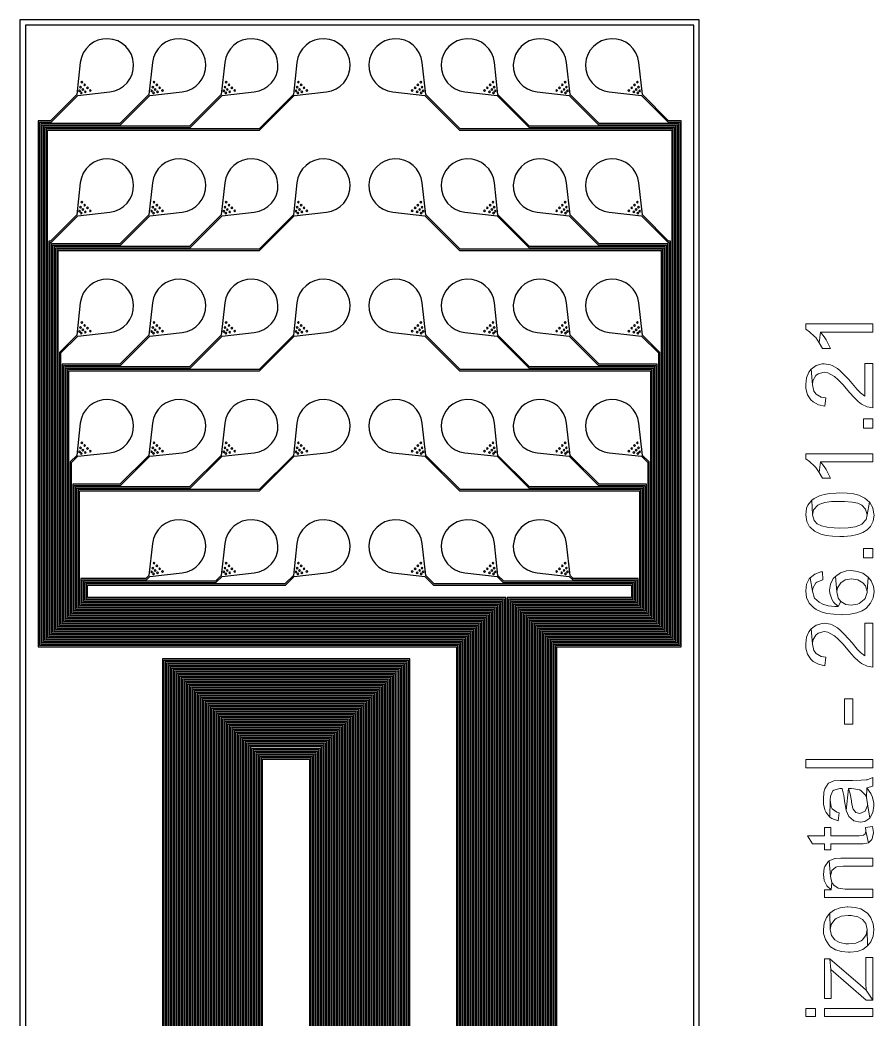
# Model space of a CAD drawing. Header units: millimetres. Extents: x -12.7 to 19.7, y -37.7 to 37.7.
# Drawn here: x -12.7 to 19.24, y 0.31 to 37.7 of the extents above; entities that cross this region are included whole.
import ezdxf

# ---------------------------------------------------------------- set-up
doc = ezdxf.new("R2010")
doc.units = ezdxf.units.MM

msp = doc.modelspace()

# ---------------------------------------------------------------- linework, layer by layer
at = {"linetype": 'Continuous', "lineweight": 25}
for points in [[(-12.7, 37.7), (-12.7, -37.7), (12.7, -37.7), (12.7, 37.7)], [(12.5, 37.5), (-12.5, 37.5), (-12.5, -37.5), (12.5, -37.5)], [(-10.435, 35.157), (-10.399, 35.192), (-10.435, 35.227), (-10.47, 35.192)], [(-10.389, 35.344), (-10.354, 35.379), (-10.389, 35.415), (-10.424, 35.379)], [(-10.283, 35.238), (-10.247, 35.273), (-10.283, 35.309), (-10.318, 35.273)], [(-10.177, 35.132), (-10.141, 35.167), (-10.177, 35.203), (-10.212, 35.167)], [(-7.735, 35.157), (-7.699, 35.192), (-7.735, 35.227), (-7.77, 35.192)], [(-7.689, 35.344), (-7.654, 35.379), (-7.689, 35.415), (-7.724, 35.379)], [(-7.583, 35.238), (-7.547, 35.273), (-7.583, 35.309), (-7.618, 35.273)], [(-7.477, 35.132), (-7.441, 35.167), (-7.477, 35.203), (-7.512, 35.167)], [(-5.035, 35.157), (-4.999, 35.192), (-5.035, 35.227), (-5.07, 35.192)], [(-4.989, 35.344), (-4.954, 35.379), (-4.989, 35.415), (-5.024, 35.379)], [(-4.883, 35.238), (-4.847, 35.273), (-4.883, 35.309), (-4.918, 35.273)], [(-4.777, 35.132), (-4.741, 35.167), (-4.777, 35.203), (-4.812, 35.167)], [(-2.335, 35.157), (-2.299, 35.192), (-2.335, 35.227), (-2.37, 35.192)], [(-2.289, 35.344), (-2.254, 35.379), (-2.289, 35.415), (-2.324, 35.379)], [(-2.183, 35.238), (-2.147, 35.273), (-2.183, 35.309), (-2.218, 35.273)], [(-2.077, 35.132), (-2.041, 35.167), (-2.077, 35.203), (-2.112, 35.167)], [(2.077, 35.132), (2.112, 35.167), (2.077, 35.203), (2.041, 35.167)], [(2.183, 35.238), (2.218, 35.273), (2.183, 35.309), (2.147, 35.273)], [(2.289, 35.344), (2.324, 35.379), (2.289, 35.415), (2.254, 35.379)], [(2.335, 35.157), (2.37, 35.192), (2.335, 35.227), (2.299, 35.192)], [(4.812, 35.167), (4.777, 35.203), (4.741, 35.167), (4.777, 35.132)], [(4.918, 35.273), (4.883, 35.309), (4.847, 35.273), (4.883, 35.238)], [(5.024, 35.379), (4.989, 35.415), (4.954, 35.379), (4.989, 35.344)], [(5.07, 35.192), (5.035, 35.227), (4.999, 35.192), (5.035, 35.157)], [(7.512, 35.167), (7.477, 35.203), (7.441, 35.167), (7.477, 35.132)], [(7.618, 35.273), (7.583, 35.309), (7.547, 35.273), (7.583, 35.238)], [(7.724, 35.379), (7.689, 35.415), (7.654, 35.379), (7.689, 35.344)], [(7.77, 35.192), (7.735, 35.227), (7.699, 35.192), (7.735, 35.157)], [(10.177, 35.132), (10.212, 35.167), (10.177, 35.203), (10.141, 35.167)], [(10.283, 35.238), (10.318, 35.273), (10.283, 35.309), (10.247, 35.273)], [(10.389, 35.344), (10.424, 35.379), (10.389, 35.415), (10.354, 35.379)], [(10.435, 35.157), (10.47, 35.192), (10.435, 35.227), (10.399, 35.192)], [(-10.476, 35.009), (-10.441, 35.044), (-10.476, 35.08), (-10.512, 35.044)], [(-10.406, 34.938), (-10.37, 34.974), (-10.406, 35.009), (-10.441, 34.974)], [(-10.346, 35.068), (-10.311, 35.104), (-10.346, 35.139), (-10.382, 35.104)], [(-10.258, 34.98), (-10.223, 35.015), (-10.258, 35.051), (-10.293, 35.015)], [(-10.071, 35.026), (-10.035, 35.061), (-10.071, 35.096), (-10.106, 35.061)], [(-7.776, 35.009), (-7.741, 35.044), (-7.776, 35.08), (-7.812, 35.044)], [(-7.706, 34.938), (-7.67, 34.974), (-7.706, 35.009), (-7.741, 34.974)], [(-7.646, 35.068), (-7.611, 35.104), (-7.646, 35.139), (-7.682, 35.104)], [(-7.558, 34.98), (-7.523, 35.015), (-7.558, 35.051), (-7.593, 35.015)], [(-7.371, 35.026), (-7.335, 35.061), (-7.371, 35.096), (-7.406, 35.061)], [(-5.076, 35.009), (-5.041, 35.044), (-5.076, 35.08), (-5.112, 35.044)], [(-5.006, 34.938), (-4.97, 34.974), (-5.006, 35.009), (-5.041, 34.974)], [(-4.946, 35.068), (-4.911, 35.104), (-4.946, 35.139), (-4.982, 35.104)], [(-4.858, 34.98), (-4.823, 35.015), (-4.858, 35.051), (-4.893, 35.015)], [(-4.671, 35.026), (-4.635, 35.061), (-4.671, 35.096), (-4.706, 35.061)], [(-2.376, 35.009), (-2.341, 35.044), (-2.376, 35.08), (-2.412, 35.044)], [(-2.306, 34.938), (-2.27, 34.974), (-2.306, 35.009), (-2.341, 34.974)], [(-2.246, 35.068), (-2.211, 35.104), (-2.246, 35.139), (-2.282, 35.104)], [(-2.158, 34.98), (-2.123, 35.015), (-2.158, 35.051), (-2.193, 35.015)], [(-1.971, 35.026), (-1.935, 35.061), (-1.971, 35.096), (-2.006, 35.061)], [(1.971, 35.026), (2.006, 35.061), (1.971, 35.096), (1.935, 35.061)], [(2.158, 34.98), (2.193, 35.015), (2.158, 35.051), (2.123, 35.015)], [(2.246, 35.068), (2.282, 35.104), (2.246, 35.139), (2.211, 35.104)], [(2.306, 34.938), (2.341, 34.974), (2.306, 35.009), (2.27, 34.974)], [(2.376, 35.009), (2.412, 35.044), (2.376, 35.08), (2.341, 35.044)], [(4.706, 35.061), (4.671, 35.096), (4.635, 35.061), (4.671, 35.026)], [(4.893, 35.015), (4.858, 35.051), (4.823, 35.015), (4.858, 34.98)], [(4.982, 35.104), (4.946, 35.139), (4.911, 35.104), (4.946, 35.068)], [(5.041, 34.974), (5.006, 35.009), (4.97, 34.974), (5.006, 34.938)], [(5.112, 35.044), (5.076, 35.08), (5.041, 35.044), (5.076, 35.009)], [(7.406, 35.061), (7.371, 35.096), (7.335, 35.061), (7.371, 35.026)], [(7.593, 35.015), (7.558, 35.051), (7.523, 35.015), (7.558, 34.98)], [(7.682, 35.104), (7.646, 35.139), (7.611, 35.104), (7.646, 35.068)], [(7.741, 34.974), (7.706, 35.009), (7.67, 34.974), (7.706, 34.938)], [(7.812, 35.044), (7.776, 35.08), (7.741, 35.044), (7.776, 35.009)], [(10.071, 35.026), (10.106, 35.061), (10.071, 35.096), (10.035, 35.061)], [(10.258, 34.98), (10.293, 35.015), (10.258, 35.051), (10.223, 35.015)], [(10.346, 35.068), (10.382, 35.104), (10.346, 35.139), (10.311, 35.104)], [(10.406, 34.938), (10.441, 34.974), (10.406, 35.009), (10.37, 34.974)], [(10.476, 35.009), (10.512, 35.044), (10.476, 35.08), (10.441, 35.044)], [(-10.435, 30.657), (-10.399, 30.692), (-10.435, 30.727), (-10.47, 30.692)], [(-10.389, 30.844), (-10.354, 30.879), (-10.389, 30.915), (-10.424, 30.879)], [(-10.283, 30.738), (-10.247, 30.773), (-10.283, 30.809), (-10.318, 30.773)], [(-10.177, 30.632), (-10.141, 30.667), (-10.177, 30.703), (-10.212, 30.667)], [(-7.735, 30.657), (-7.699, 30.692), (-7.735, 30.727), (-7.77, 30.692)], [(-7.689, 30.844), (-7.654, 30.879), (-7.689, 30.915), (-7.724, 30.879)], [(-7.583, 30.738), (-7.547, 30.773), (-7.583, 30.809), (-7.618, 30.773)], [(-7.477, 30.632), (-7.441, 30.667), (-7.477, 30.703), (-7.512, 30.667)], [(-5.035, 30.657), (-4.999, 30.692), (-5.035, 30.727), (-5.07, 30.692)], [(-4.989, 30.844), (-4.954, 30.879), (-4.989, 30.915), (-5.024, 30.879)], [(-4.883, 30.738), (-4.847, 30.773), (-4.883, 30.809), (-4.918, 30.773)], [(-4.777, 30.632), (-4.741, 30.667), (-4.777, 30.703), (-4.812, 30.667)], [(-2.335, 30.657), (-2.299, 30.692), (-2.335, 30.727), (-2.37, 30.692)], [(-2.289, 30.844), (-2.254, 30.879), (-2.289, 30.915), (-2.324, 30.879)], [(-2.183, 30.738), (-2.147, 30.773), (-2.183, 30.809), (-2.218, 30.773)], [(-2.077, 30.632), (-2.041, 30.667), (-2.077, 30.703), (-2.112, 30.667)], [(2.112, 30.667), (2.077, 30.703), (2.041, 30.667), (2.077, 30.632)], [(2.218, 30.773), (2.183, 30.809), (2.147, 30.773), (2.183, 30.738)], [(2.324, 30.879), (2.289, 30.915), (2.254, 30.879), (2.289, 30.844)], [(2.37, 30.692), (2.335, 30.727), (2.299, 30.692), (2.335, 30.657)], [(4.812, 30.667), (4.777, 30.703), (4.741, 30.667), (4.777, 30.632)], [(4.918, 30.773), (4.883, 30.809), (4.847, 30.773), (4.883, 30.738)], [(5.024, 30.879), (4.989, 30.915), (4.954, 30.879), (4.989, 30.844)], [(5.07, 30.692), (5.035, 30.727), (4.999, 30.692), (5.035, 30.657)], [(7.512, 30.667), (7.477, 30.703), (7.441, 30.667), (7.477, 30.632)], [(7.618, 30.773), (7.583, 30.809), (7.547, 30.773), (7.583, 30.738)], [(7.724, 30.879), (7.689, 30.915), (7.654, 30.879), (7.689, 30.844)], [(7.77, 30.692), (7.735, 30.727), (7.699, 30.692), (7.735, 30.657)], [(10.212, 30.667), (10.177, 30.703), (10.141, 30.667), (10.177, 30.632)], [(10.318, 30.773), (10.283, 30.809), (10.247, 30.773), (10.283, 30.738)], [(10.424, 30.879), (10.389, 30.915), (10.354, 30.879), (10.389, 30.844)], [(10.47, 30.692), (10.435, 30.727), (10.399, 30.692), (10.435, 30.657)], [(-10.476, 30.509), (-10.441, 30.544), (-10.476, 30.58), (-10.512, 30.544)], [(-10.406, 30.438), (-10.37, 30.474), (-10.406, 30.509), (-10.441, 30.474)], [(-10.346, 30.568), (-10.311, 30.604), (-10.346, 30.639), (-10.382, 30.604)], [(-10.258, 30.48), (-10.223, 30.515), (-10.258, 30.551), (-10.293, 30.515)], [(-10.071, 30.526), (-10.035, 30.561), (-10.071, 30.596), (-10.106, 30.561)], [(-7.776, 30.509), (-7.741, 30.544), (-7.776, 30.58), (-7.812, 30.544)], [(-7.706, 30.438), (-7.67, 30.474), (-7.706, 30.509), (-7.741, 30.474)], [(-7.646, 30.568), (-7.611, 30.604), (-7.646, 30.639), (-7.682, 30.604)], [(-7.558, 30.48), (-7.523, 30.515), (-7.558, 30.551), (-7.593, 30.515)], [(-7.371, 30.526), (-7.335, 30.561), (-7.371, 30.596), (-7.406, 30.561)], [(-5.076, 30.509), (-5.041, 30.544), (-5.076, 30.58), (-5.112, 30.544)], [(-5.006, 30.438), (-4.97, 30.474), (-5.006, 30.509), (-5.041, 30.474)], [(-4.946, 30.568), (-4.911, 30.604), (-4.946, 30.639), (-4.982, 30.604)], [(-4.858, 30.48), (-4.823, 30.515), (-4.858, 30.551), (-4.893, 30.515)], [(-4.671, 30.526), (-4.635, 30.561), (-4.671, 30.596), (-4.706, 30.561)], [(-2.376, 30.509), (-2.341, 30.544), (-2.376, 30.58), (-2.412, 30.544)], [(-2.306, 30.438), (-2.27, 30.474), (-2.306, 30.509), (-2.341, 30.474)], [(-2.246, 30.568), (-2.211, 30.604), (-2.246, 30.639), (-2.282, 30.604)], [(-2.158, 30.48), (-2.123, 30.515), (-2.158, 30.551), (-2.193, 30.515)], [(-1.971, 30.526), (-1.935, 30.561), (-1.971, 30.596), (-2.006, 30.561)], [(2.006, 30.561), (1.971, 30.596), (1.935, 30.561), (1.971, 30.526)], [(2.193, 30.515), (2.158, 30.551), (2.123, 30.515), (2.158, 30.48)], [(2.282, 30.604), (2.246, 30.639), (2.211, 30.604), (2.246, 30.568)], [(2.341, 30.474), (2.306, 30.509), (2.27, 30.474), (2.306, 30.438)], [(2.412, 30.544), (2.376, 30.58), (2.341, 30.544), (2.376, 30.509)], [(4.706, 30.561), (4.671, 30.596), (4.635, 30.561), (4.671, 30.526)], [(4.893, 30.515), (4.858, 30.551), (4.823, 30.515), (4.858, 30.48)], [(4.982, 30.604), (4.946, 30.639), (4.911, 30.604), (4.946, 30.568)], [(5.041, 30.474), (5.006, 30.509), (4.97, 30.474), (5.006, 30.438)], [(5.112, 30.544), (5.076, 30.58), (5.041, 30.544), (5.076, 30.509)], [(7.406, 30.561), (7.371, 30.596), (7.335, 30.561), (7.371, 30.526)], [(7.593, 30.515), (7.558, 30.551), (7.523, 30.515), (7.558, 30.48)], [(7.682, 30.604), (7.646, 30.639), (7.611, 30.604), (7.646, 30.568)], [(7.741, 30.474), (7.706, 30.509), (7.67, 30.474), (7.706, 30.438)], [(7.812, 30.544), (7.776, 30.58), (7.741, 30.544), (7.776, 30.509)], [(10.106, 30.561), (10.071, 30.596), (10.035, 30.561), (10.071, 30.526)], [(10.293, 30.515), (10.258, 30.551), (10.223, 30.515), (10.258, 30.48)], [(10.382, 30.604), (10.346, 30.639), (10.311, 30.604), (10.346, 30.568)], [(10.441, 30.474), (10.406, 30.509), (10.37, 30.474), (10.406, 30.438)], [(10.512, 30.544), (10.476, 30.58), (10.441, 30.544), (10.476, 30.509)], [(-10.435, 26.157), (-10.399, 26.192), (-10.435, 26.227), (-10.47, 26.192)], [(-10.389, 26.344), (-10.354, 26.379), (-10.389, 26.415), (-10.424, 26.379)], [(-10.283, 26.238), (-10.247, 26.273), (-10.283, 26.309), (-10.318, 26.273)], [(-10.177, 26.132), (-10.141, 26.167), (-10.177, 26.203), (-10.212, 26.167)], [(-7.735, 26.157), (-7.699, 26.192), (-7.735, 26.227), (-7.77, 26.192)], [(-7.689, 26.344), (-7.654, 26.379), (-7.689, 26.415), (-7.724, 26.379)], [(-7.583, 26.238), (-7.547, 26.273), (-7.583, 26.309), (-7.618, 26.273)], [(-7.477, 26.132), (-7.441, 26.167), (-7.477, 26.203), (-7.512, 26.167)], [(-5.035, 26.157), (-4.999, 26.192), (-5.035, 26.227), (-5.07, 26.192)], [(-4.989, 26.344), (-4.954, 26.379), (-4.989, 26.415), (-5.024, 26.379)], [(-4.883, 26.238), (-4.847, 26.273), (-4.883, 26.309), (-4.918, 26.273)], [(-4.777, 26.132), (-4.741, 26.167), (-4.777, 26.203), (-4.812, 26.167)], [(-2.335, 26.157), (-2.299, 26.192), (-2.335, 26.227), (-2.37, 26.192)], [(-2.289, 26.344), (-2.254, 26.379), (-2.289, 26.415), (-2.324, 26.379)], [(-2.183, 26.238), (-2.147, 26.273), (-2.183, 26.309), (-2.218, 26.273)], [(-2.077, 26.132), (-2.041, 26.167), (-2.077, 26.203), (-2.112, 26.167)], [(2.112, 26.167), (2.077, 26.203), (2.041, 26.167), (2.077, 26.132)], [(2.218, 26.273), (2.183, 26.309), (2.147, 26.273), (2.183, 26.238)], [(2.324, 26.379), (2.289, 26.415), (2.254, 26.379), (2.289, 26.344)], [(2.37, 26.192), (2.335, 26.227), (2.299, 26.192), (2.335, 26.157)], [(4.812, 26.167), (4.777, 26.203), (4.741, 26.167), (4.777, 26.132)], [(4.918, 26.273), (4.883, 26.309), (4.847, 26.273), (4.883, 26.238)], [(5.024, 26.379), (4.989, 26.415), (4.954, 26.379), (4.989, 26.344)], [(5.07, 26.192), (5.035, 26.227), (4.999, 26.192), (5.035, 26.157)], [(7.512, 26.167), (7.477, 26.203), (7.441, 26.167), (7.477, 26.132)], [(7.618, 26.273), (7.583, 26.309), (7.547, 26.273), (7.583, 26.238)], [(7.724, 26.379), (7.689, 26.415), (7.654, 26.379), (7.689, 26.344)], [(7.77, 26.192), (7.735, 26.227), (7.699, 26.192), (7.735, 26.157)], [(10.212, 26.167), (10.177, 26.203), (10.141, 26.167), (10.177, 26.132)], [(10.318, 26.273), (10.283, 26.309), (10.247, 26.273), (10.283, 26.238)], [(10.424, 26.379), (10.389, 26.415), (10.354, 26.379), (10.389, 26.344)], [(10.47, 26.192), (10.435, 26.227), (10.399, 26.192), (10.435, 26.157)], [(-10.476, 26.009), (-10.441, 26.044), (-10.476, 26.08), (-10.512, 26.044)], [(-10.406, 25.938), (-10.37, 25.974), (-10.406, 26.009), (-10.441, 25.974)], [(-10.346, 26.068), (-10.311, 26.104), (-10.346, 26.139), (-10.382, 26.104)], [(-10.258, 25.98), (-10.223, 26.015), (-10.258, 26.051), (-10.293, 26.015)], [(-10.071, 26.026), (-10.035, 26.061), (-10.071, 26.096), (-10.106, 26.061)], [(-7.776, 26.009), (-7.741, 26.044), (-7.776, 26.08), (-7.812, 26.044)], [(-7.706, 25.938), (-7.67, 25.974), (-7.706, 26.009), (-7.741, 25.974)], [(-7.646, 26.068), (-7.611, 26.104), (-7.646, 26.139), (-7.682, 26.104)], [(-7.558, 25.98), (-7.523, 26.015), (-7.558, 26.051), (-7.593, 26.015)], [(-7.371, 26.026), (-7.335, 26.061), (-7.371, 26.096), (-7.406, 26.061)], [(-5.076, 26.009), (-5.041, 26.044), (-5.076, 26.08), (-5.112, 26.044)], [(-5.006, 25.938), (-4.97, 25.974), (-5.006, 26.009), (-5.041, 25.974)], [(-4.946, 26.068), (-4.911, 26.104), (-4.946, 26.139), (-4.982, 26.104)], [(-4.858, 25.98), (-4.823, 26.015), (-4.858, 26.051), (-4.893, 26.015)], [(-4.671, 26.026), (-4.635, 26.061), (-4.671, 26.096), (-4.706, 26.061)], [(-2.376, 26.009), (-2.341, 26.044), (-2.376, 26.08), (-2.412, 26.044)], [(-2.306, 25.938), (-2.27, 25.974), (-2.306, 26.009), (-2.341, 25.974)], [(-2.246, 26.068), (-2.211, 26.104), (-2.246, 26.139), (-2.282, 26.104)], [(-2.158, 25.98), (-2.123, 26.015), (-2.158, 26.051), (-2.193, 26.015)], [(-1.971, 26.026), (-1.935, 26.061), (-1.971, 26.096), (-2.006, 26.061)], [(2.006, 26.061), (1.971, 26.096), (1.935, 26.061), (1.971, 26.026)], [(2.193, 26.015), (2.158, 26.051), (2.123, 26.015), (2.158, 25.98)], [(2.282, 26.104), (2.246, 26.139), (2.211, 26.104), (2.246, 26.068)], [(2.341, 25.974), (2.306, 26.009), (2.27, 25.974), (2.306, 25.938)], [(2.412, 26.044), (2.376, 26.08), (2.341, 26.044), (2.376, 26.009)], [(4.706, 26.061), (4.671, 26.096), (4.635, 26.061), (4.671, 26.026)], [(4.893, 26.015), (4.858, 26.051), (4.823, 26.015), (4.858, 25.98)], [(4.982, 26.104), (4.946, 26.139), (4.911, 26.104), (4.946, 26.068)], [(5.041, 25.974), (5.006, 26.009), (4.97, 25.974), (5.006, 25.938)], [(5.112, 26.044), (5.076, 26.08), (5.041, 26.044), (5.076, 26.009)], [(7.406, 26.061), (7.371, 26.096), (7.335, 26.061), (7.371, 26.026)], [(7.593, 26.015), (7.558, 26.051), (7.523, 26.015), (7.558, 25.98)], [(7.682, 26.104), (7.646, 26.139), (7.611, 26.104), (7.646, 26.068)], [(7.741, 25.974), (7.706, 26.009), (7.67, 25.974), (7.706, 25.938)], [(7.812, 26.044), (7.776, 26.08), (7.741, 26.044), (7.776, 26.009)], [(10.106, 26.061), (10.071, 26.096), (10.035, 26.061), (10.071, 26.026)], [(10.293, 26.015), (10.258, 26.051), (10.223, 26.015), (10.258, 25.98)], [(10.382, 26.104), (10.346, 26.139), (10.311, 26.104), (10.346, 26.068)], [(10.441, 25.974), (10.406, 26.009), (10.37, 25.974), (10.406, 25.938)], [(10.512, 26.044), (10.476, 26.08), (10.441, 26.044), (10.476, 26.009)], [(-10.435, 21.657), (-10.399, 21.692), (-10.435, 21.727), (-10.47, 21.692)], [(-10.389, 21.844), (-10.354, 21.879), (-10.389, 21.915), (-10.424, 21.879)], [(-10.283, 21.738), (-10.247, 21.773), (-10.283, 21.809), (-10.318, 21.773)], [(-10.177, 21.632), (-10.141, 21.667), (-10.177, 21.703), (-10.212, 21.667)], [(-7.735, 21.657), (-7.699, 21.692), (-7.735, 21.727), (-7.77, 21.692)], [(-7.689, 21.844), (-7.654, 21.879), (-7.689, 21.915), (-7.724, 21.879)], [(-7.583, 21.738), (-7.547, 21.773), (-7.583, 21.809), (-7.618, 21.773)], [(-7.477, 21.632), (-7.441, 21.667), (-7.477, 21.703), (-7.512, 21.667)], [(-5.035, 21.657), (-4.999, 21.692), (-5.035, 21.727), (-5.07, 21.692)], [(-4.989, 21.844), (-4.954, 21.879), (-4.989, 21.915), (-5.024, 21.879)], [(-4.883, 21.738), (-4.847, 21.773), (-4.883, 21.809), (-4.918, 21.773)], [(-4.777, 21.632), (-4.741, 21.667), (-4.777, 21.703), (-4.812, 21.667)], [(-2.335, 21.657), (-2.299, 21.692), (-2.335, 21.727), (-2.37, 21.692)], [(-2.289, 21.844), (-2.254, 21.879), (-2.289, 21.915), (-2.324, 21.879)], [(-2.183, 21.738), (-2.147, 21.773), (-2.183, 21.809), (-2.218, 21.773)], [(-2.077, 21.632), (-2.041, 21.667), (-2.077, 21.703), (-2.112, 21.667)], [(2.112, 21.667), (2.077, 21.703), (2.041, 21.667), (2.077, 21.632)], [(2.218, 21.773), (2.183, 21.809), (2.147, 21.773), (2.183, 21.738)], [(2.324, 21.879), (2.289, 21.915), (2.254, 21.879), (2.289, 21.844)], [(2.37, 21.692), (2.335, 21.727), (2.299, 21.692), (2.335, 21.657)], [(4.812, 21.667), (4.777, 21.703), (4.741, 21.667), (4.777, 21.632)], [(4.918, 21.773), (4.883, 21.809), (4.847, 21.773), (4.883, 21.738)], [(5.024, 21.879), (4.989, 21.915), (4.954, 21.879), (4.989, 21.844)], [(5.07, 21.692), (5.035, 21.727), (4.999, 21.692), (5.035, 21.657)], [(7.512, 21.667), (7.477, 21.703), (7.441, 21.667), (7.477, 21.632)], [(7.618, 21.773), (7.583, 21.809), (7.547, 21.773), (7.583, 21.738)], [(7.724, 21.879), (7.689, 21.915), (7.654, 21.879), (7.689, 21.844)], [(7.77, 21.692), (7.735, 21.727), (7.699, 21.692), (7.735, 21.657)], [(10.212, 21.667), (10.177, 21.703), (10.141, 21.667), (10.177, 21.632)], [(10.318, 21.773), (10.283, 21.809), (10.247, 21.773), (10.283, 21.738)], [(10.424, 21.879), (10.389, 21.915), (10.354, 21.879), (10.389, 21.844)], [(10.47, 21.692), (10.435, 21.727), (10.399, 21.692), (10.435, 21.657)], [(-10.476, 21.509), (-10.441, 21.544), (-10.476, 21.58), (-10.512, 21.544)], [(-10.406, 21.438), (-10.37, 21.474), (-10.406, 21.509), (-10.441, 21.474)], [(-10.346, 21.568), (-10.311, 21.604), (-10.346, 21.639), (-10.382, 21.604)], [(-10.258, 21.48), (-10.223, 21.515), (-10.258, 21.551), (-10.293, 21.515)], [(-10.071, 21.526), (-10.035, 21.561), (-10.071, 21.596), (-10.106, 21.561)], [(-7.776, 21.509), (-7.741, 21.544), (-7.776, 21.58), (-7.812, 21.544)], [(-7.706, 21.438), (-7.67, 21.474), (-7.706, 21.509), (-7.741, 21.474)], [(-7.646, 21.568), (-7.611, 21.604), (-7.646, 21.639), (-7.682, 21.604)], [(-7.558, 21.48), (-7.523, 21.515), (-7.558, 21.551), (-7.593, 21.515)], [(-7.371, 21.526), (-7.335, 21.561), (-7.371, 21.596), (-7.406, 21.561)], [(-5.076, 21.509), (-5.041, 21.544), (-5.076, 21.58), (-5.112, 21.544)], [(-5.006, 21.438), (-4.97, 21.474), (-5.006, 21.509), (-5.041, 21.474)], [(-4.946, 21.568), (-4.911, 21.604), (-4.946, 21.639), (-4.982, 21.604)], [(-4.858, 21.48), (-4.823, 21.515), (-4.858, 21.551), (-4.893, 21.515)], [(-4.671, 21.526), (-4.635, 21.561), (-4.671, 21.596), (-4.706, 21.561)], [(-2.376, 21.509), (-2.341, 21.544), (-2.376, 21.58), (-2.412, 21.544)], [(-2.306, 21.438), (-2.27, 21.474), (-2.306, 21.509), (-2.341, 21.474)], [(-2.246, 21.568), (-2.211, 21.604), (-2.246, 21.639), (-2.282, 21.604)], [(-2.158, 21.48), (-2.123, 21.515), (-2.158, 21.551), (-2.193, 21.515)], [(-1.971, 21.526), (-1.935, 21.561), (-1.971, 21.596), (-2.006, 21.561)], [(2.006, 21.561), (1.971, 21.596), (1.935, 21.561), (1.971, 21.526)], [(2.193, 21.515), (2.158, 21.551), (2.123, 21.515), (2.158, 21.48)], [(2.282, 21.604), (2.246, 21.639), (2.211, 21.604), (2.246, 21.568)], [(2.341, 21.474), (2.306, 21.509), (2.27, 21.474), (2.306, 21.438)], [(2.412, 21.544), (2.376, 21.58), (2.341, 21.544), (2.376, 21.509)], [(4.706, 21.561), (4.671, 21.596), (4.635, 21.561), (4.671, 21.526)], [(4.893, 21.515), (4.858, 21.551), (4.823, 21.515), (4.858, 21.48)], [(4.982, 21.604), (4.946, 21.639), (4.911, 21.604), (4.946, 21.568)], [(5.041, 21.474), (5.006, 21.509), (4.97, 21.474), (5.006, 21.438)], [(5.112, 21.544), (5.076, 21.58), (5.041, 21.544), (5.076, 21.509)], [(7.406, 21.561), (7.371, 21.596), (7.335, 21.561), (7.371, 21.526)], [(7.593, 21.515), (7.558, 21.551), (7.523, 21.515), (7.558, 21.48)], [(7.682, 21.604), (7.646, 21.639), (7.611, 21.604), (7.646, 21.568)], [(7.741, 21.474), (7.706, 21.509), (7.67, 21.474), (7.706, 21.438)], [(7.812, 21.544), (7.776, 21.58), (7.741, 21.544), (7.776, 21.509)], [(10.106, 21.561), (10.071, 21.596), (10.035, 21.561), (10.071, 21.526)], [(10.293, 21.515), (10.258, 21.551), (10.223, 21.515), (10.258, 21.48)], [(10.382, 21.604), (10.346, 21.639), (10.311, 21.604), (10.346, 21.568)], [(10.441, 21.474), (10.406, 21.509), (10.37, 21.474), (10.406, 21.438)], [(10.512, 21.544), (10.476, 21.58), (10.441, 21.544), (10.476, 21.509)], [(-7.735, 17.157), (-7.699, 17.192), (-7.735, 17.227), (-7.77, 17.192)], [(-7.689, 17.344), (-7.654, 17.379), (-7.689, 17.415), (-7.724, 17.379)], [(-7.583, 17.238), (-7.547, 17.273), (-7.583, 17.309), (-7.618, 17.273)], [(-7.477, 17.132), (-7.441, 17.167), (-7.477, 17.203), (-7.512, 17.167)], [(-5.035, 17.157), (-4.999, 17.192), (-5.035, 17.227), (-5.07, 17.192)], [(-4.989, 17.344), (-4.954, 17.379), (-4.989, 17.415), (-5.024, 17.379)], [(-4.883, 17.238), (-4.847, 17.273), (-4.883, 17.309), (-4.918, 17.273)], [(-4.777, 17.132), (-4.741, 17.167), (-4.777, 17.203), (-4.812, 17.167)], [(-2.335, 17.157), (-2.299, 17.192), (-2.335, 17.227), (-2.37, 17.192)], [(-2.289, 17.344), (-2.254, 17.379), (-2.289, 17.415), (-2.324, 17.379)], [(-2.183, 17.238), (-2.147, 17.273), (-2.183, 17.309), (-2.218, 17.273)], [(-2.077, 17.132), (-2.041, 17.167), (-2.077, 17.203), (-2.112, 17.167)], [(2.112, 17.167), (2.077, 17.203), (2.041, 17.167), (2.077, 17.132)], [(2.218, 17.273), (2.183, 17.309), (2.147, 17.273), (2.183, 17.238)], [(2.324, 17.379), (2.289, 17.415), (2.254, 17.379), (2.289, 17.344)], [(2.37, 17.192), (2.335, 17.227), (2.299, 17.192), (2.335, 17.157)], [(4.812, 17.167), (4.777, 17.203), (4.741, 17.167), (4.777, 17.132)], [(4.918, 17.273), (4.883, 17.309), (4.847, 17.273), (4.883, 17.238)], [(5.024, 17.379), (4.989, 17.415), (4.954, 17.379), (4.989, 17.344)], [(5.07, 17.192), (5.035, 17.227), (4.999, 17.192), (5.035, 17.157)], [(7.512, 17.167), (7.477, 17.203), (7.441, 17.167), (7.477, 17.132)], [(7.618, 17.273), (7.583, 17.309), (7.547, 17.273), (7.583, 17.238)], [(7.724, 17.379), (7.689, 17.415), (7.654, 17.379), (7.689, 17.344)], [(7.77, 17.192), (7.735, 17.227), (7.699, 17.192), (7.735, 17.157)], [(-7.776, 17.009), (-7.741, 17.044), (-7.776, 17.08), (-7.812, 17.044)], [(-7.706, 16.938), (-7.67, 16.974), (-7.706, 17.009), (-7.741, 16.974)], [(-7.646, 17.068), (-7.611, 17.104), (-7.646, 17.139), (-7.682, 17.104)], [(-7.558, 16.98), (-7.523, 17.015), (-7.558, 17.051), (-7.593, 17.015)], [(-7.371, 17.026), (-7.335, 17.061), (-7.371, 17.096), (-7.406, 17.061)], [(-5.076, 17.009), (-5.041, 17.044), (-5.076, 17.08), (-5.112, 17.044)], [(-5.006, 16.938), (-4.97, 16.974), (-5.006, 17.009), (-5.041, 16.974)], [(-4.946, 17.068), (-4.911, 17.104), (-4.946, 17.139), (-4.982, 17.104)], [(-4.858, 16.98), (-4.823, 17.015), (-4.858, 17.051), (-4.893, 17.015)], [(-4.671, 17.026), (-4.635, 17.061), (-4.671, 17.096), (-4.706, 17.061)], [(-2.376, 17.009), (-2.341, 17.044), (-2.376, 17.08), (-2.412, 17.044)], [(-2.306, 16.938), (-2.27, 16.974), (-2.306, 17.009), (-2.341, 16.974)], [(-2.246, 17.068), (-2.211, 17.104), (-2.246, 17.139), (-2.282, 17.104)], [(-2.158, 16.98), (-2.123, 17.015), (-2.158, 17.051), (-2.193, 17.015)], [(-1.971, 17.026), (-1.935, 17.061), (-1.971, 17.096), (-2.006, 17.061)], [(2.006, 17.061), (1.971, 17.096), (1.935, 17.061), (1.971, 17.026)], [(2.193, 17.015), (2.158, 17.051), (2.123, 17.015), (2.158, 16.98)], [(2.282, 17.104), (2.246, 17.139), (2.211, 17.104), (2.246, 17.068)], [(2.341, 16.974), (2.306, 17.009), (2.27, 16.974), (2.306, 16.938)], [(2.412, 17.044), (2.376, 17.08), (2.341, 17.044), (2.376, 17.009)], [(4.706, 17.061), (4.671, 17.096), (4.635, 17.061), (4.671, 17.026)], [(4.893, 17.015), (4.858, 17.051), (4.823, 17.015), (4.858, 16.98)], [(4.982, 17.104), (4.946, 17.139), (4.911, 17.104), (4.946, 17.068)], [(5.041, 16.974), (5.006, 17.009), (4.97, 16.974), (5.006, 16.938)], [(5.112, 17.044), (5.076, 17.08), (5.041, 17.044), (5.076, 17.009)], [(7.406, 17.061), (7.371, 17.096), (7.335, 17.061), (7.371, 17.026)], [(7.593, 17.015), (7.558, 17.051), (7.523, 17.015), (7.558, 16.98)], [(7.682, 17.104), (7.646, 17.139), (7.611, 17.104), (7.646, 17.068)], [(7.741, 16.974), (7.706, 17.009), (7.67, 16.974), (7.706, 16.938)], [(7.812, 17.044), (7.776, 17.08), (7.741, 17.044), (7.776, 17.009)]]:
    msp.add_lwpolyline(points, close=True, dxfattribs=at)
for points in [[(3.675, -10.094), (3.675, 14.294), (-11.975, 14.294), (-11.975, 33.875), (-11.54, 33.875), (-10.542, 34.873), (-9.34, 35.006, 2.081666), (-10.444, 36.11), (-10.577, 34.908), (-11.56, 33.925), (-12.025, 33.925), (-12.025, 14.244), (3.625, 14.244), (3.625, -10.044)], [(3.775, -10.194), (3.775, 14.394), (-11.875, 14.394), (-11.875, 33.775), (-8.94, 33.775), (-7.842, 34.873), (-6.64, 35.006, 2.081666), (-7.744, 36.11), (-7.877, 34.908), (-8.96, 33.825), (-11.925, 33.825), (-11.925, 14.344), (3.725, 14.344), (3.725, -10.144)], [(3.875, -10.294), (3.875, 14.494), (-11.775, 14.494), (-11.775, 33.675), (-6.34, 33.675), (-5.142, 34.873), (-3.94, 35.006, 2.081666), (-5.044, 36.11), (-5.177, 34.908), (-6.36, 33.725), (-11.825, 33.725), (-11.825, 14.444), (3.825, 14.444), (3.825, -10.244)], [(3.975, -10.394), (3.975, 14.594), (-11.675, 14.594), (-11.675, 33.575), (-3.74, 33.575), (-2.442, 34.873), (-1.24, 35.006, 2.081666), (-2.344, 36.11), (-2.477, 34.908), (-3.76, 33.625), (-11.725, 33.625), (-11.725, 14.544), (3.925, 14.544), (3.925, -10.344)], [(7.075, -13.494), (7.075, 14.544), (11.725, 14.544), (11.725, 33.625), (3.76, 33.625), (2.477, 34.908), (2.344, 36.11, 2.081666), (1.24, 35.006), (2.442, 34.873), (3.74, 33.575), (11.675, 33.575), (11.675, 14.594), (7.025, 14.594), (7.025, -13.444)], [(7.175, -13.594), (7.175, 14.444), (11.825, 14.444), (11.825, 33.725), (6.36, 33.725), (5.177, 34.908), (5.044, 36.11, 2.081666), (3.94, 35.006), (5.142, 34.873), (6.34, 33.675), (11.775, 33.675), (11.775, 14.494), (7.125, 14.494), (7.125, -13.544)], [(7.275, -13.694), (7.275, 14.344), (11.925, 14.344), (11.925, 33.825), (8.96, 33.825), (7.877, 34.908), (7.744, 36.11, 2.081666), (6.64, 35.006), (7.842, 34.873), (8.94, 33.775), (11.875, 33.775), (11.875, 14.394), (7.225, 14.394), (7.225, -13.644)], [(7.375, -13.794), (7.375, 14.244), (12.025, 14.244), (12.025, 33.925), (11.56, 33.925), (10.577, 34.908), (10.444, 36.11, 2.081666), (9.34, 35.006), (10.542, 34.873), (11.54, 33.875), (11.975, 33.875), (11.975, 14.294), (7.325, 14.294), (7.325, -13.744)], [(4.075, -10.494), (4.075, 14.694), (-11.575, 14.694), (-11.575, 29.375), (-11.54, 29.375), (-10.542, 30.373), (-9.34, 30.506, 2.081666), (-10.444, 31.61), (-10.577, 30.408), (-11.56, 29.425), (-11.625, 29.425), (-11.625, 14.644), (4.025, 14.644), (4.025, -10.444)], [(4.175, -10.594), (4.175, 14.794), (-11.475, 14.794), (-11.475, 29.275), (-8.94, 29.275), (-7.842, 30.373), (-6.64, 30.506, 2.081666), (-7.744, 31.61), (-7.877, 30.408), (-8.96, 29.325), (-11.525, 29.325), (-11.525, 14.744), (4.125, 14.744), (4.125, -10.544)], [(4.275, -10.694), (4.275, 14.894), (-11.375, 14.894), (-11.375, 29.175), (-6.34, 29.175), (-5.142, 30.373), (-3.94, 30.506, 2.081666), (-5.044, 31.61), (-5.177, 30.408), (-6.36, 29.225), (-11.425, 29.225), (-11.425, 14.844), (4.225, 14.844), (4.225, -10.644)], [(4.375, -10.794), (4.375, 14.994), (-11.275, 14.994), (-11.275, 29.075), (-3.74, 29.075), (-2.442, 30.373), (-1.24, 30.506, 2.081666), (-2.344, 31.61), (-2.477, 30.408), (-3.76, 29.125), (-11.325, 29.125), (-11.325, 14.944), (4.325, 14.944), (4.325, -10.744)], [(6.675, -13.094), (6.675, 14.944), (11.325, 14.944), (11.325, 29.125), (3.76, 29.125), (2.477, 30.408), (2.344, 31.61, 2.081666), (1.24, 30.506), (2.442, 30.373), (3.74, 29.075), (11.275, 29.075), (11.275, 14.994), (6.625, 14.994), (6.625, -13.044)], [(6.775, -13.194), (6.775, 14.844), (11.425, 14.844), (11.425, 29.225), (6.36, 29.225), (5.177, 30.408), (5.044, 31.61, 2.081666), (3.94, 30.506), (5.142, 30.373), (6.34, 29.175), (11.375, 29.175), (11.375, 14.894), (6.725, 14.894), (6.725, -13.144)], [(6.875, -13.294), (6.875, 14.744), (11.525, 14.744), (11.525, 29.325), (8.96, 29.325), (7.877, 30.408), (7.744, 31.61, 2.081666), (6.64, 30.506), (7.842, 30.373), (8.94, 29.275), (11.475, 29.275), (11.475, 14.794), (6.825, 14.794), (6.825, -13.244)], [(6.975, -13.394), (6.975, 14.644), (11.625, 14.644), (11.625, 29.425), (11.56, 29.425), (10.577, 30.408), (10.444, 31.61, 2.081666), (9.34, 30.506), (10.542, 30.373), (11.54, 29.375), (11.575, 29.375), (11.575, 14.694), (6.925, 14.694), (6.925, -13.344)], [(4.475, -10.894), (4.475, 15.094), (-11.175, 15.094), (-11.175, 25.24), (-10.542, 25.873), (-9.34, 26.006, 2.081666), (-10.444, 27.11), (-10.577, 25.908), (-11.225, 25.26), (-11.225, 15.044), (4.425, 15.044), (4.425, -10.844)], [(4.575, -10.994), (4.575, 15.194), (-11.075, 15.194), (-11.075, 24.775), (-8.94, 24.775), (-7.842, 25.873), (-6.64, 26.006, 2.081666), (-7.744, 27.11), (-7.877, 25.908), (-8.96, 24.825), (-11.125, 24.825), (-11.125, 15.144), (4.525, 15.144), (4.525, -10.944)], [(4.675, -11.094), (4.675, 15.294), (-10.975, 15.294), (-10.975, 24.675), (-6.34, 24.675), (-5.142, 25.873), (-3.94, 26.006, 2.081666), (-5.044, 27.11), (-5.177, 25.908), (-6.36, 24.725), (-11.025, 24.725), (-11.025, 15.244), (4.625, 15.244), (4.625, -11.044)], [(4.775, -11.194), (4.775, 15.394), (-10.875, 15.394), (-10.875, 24.575), (-3.74, 24.575), (-2.442, 25.873), (-1.24, 26.006, 2.081666), (-2.344, 27.11), (-2.477, 25.908), (-3.76, 24.625), (-10.925, 24.625), (-10.925, 15.344), (4.725, 15.344), (4.725, -11.144)], [(6.275, -12.694), (6.275, 15.344), (10.925, 15.344), (10.925, 24.625), (3.76, 24.625), (2.477, 25.908), (2.344, 27.11, 2.081666), (1.24, 26.006), (2.442, 25.873), (3.74, 24.575), (10.875, 24.575), (10.875, 15.394), (6.225, 15.394), (6.225, -12.644)], [(6.375, -12.794), (6.375, 15.244), (11.025, 15.244), (11.025, 24.725), (6.36, 24.725), (5.177, 25.908), (5.044, 27.11, 2.081666), (3.94, 26.006), (5.142, 25.873), (6.34, 24.675), (10.975, 24.675), (10.975, 15.294), (6.325, 15.294), (6.325, -12.744)], [(6.475, -12.894), (6.475, 15.144), (11.125, 15.144), (11.125, 24.825), (8.96, 24.825), (7.877, 25.908), (7.744, 27.11, 2.081666), (6.64, 26.006), (7.842, 25.873), (8.94, 24.775), (11.075, 24.775), (11.075, 15.194), (6.425, 15.194), (6.425, -12.844)], [(6.575, -12.994), (6.575, 15.044), (11.225, 15.044), (11.225, 25.26), (10.577, 25.908), (10.444, 27.11, 2.081666), (9.34, 26.006), (10.542, 25.873), (11.175, 25.24), (11.175, 15.094), (6.525, 15.094), (6.525, -12.944)], [(4.875, -11.294), (4.875, 15.494), (-10.775, 15.494), (-10.775, 21.14), (-10.542, 21.373), (-9.34, 21.506, 2.081666), (-10.444, 22.61), (-10.577, 21.408), (-10.825, 21.16), (-10.825, 15.444), (4.825, 15.444), (4.825, -11.244)], [(4.975, -11.394), (4.975, 15.594), (-10.675, 15.594), (-10.675, 20.275), (-8.94, 20.275), (-7.842, 21.373), (-6.64, 21.506, 2.081666), (-7.744, 22.61), (-7.877, 21.408), (-8.96, 20.325), (-10.725, 20.325), (-10.725, 15.544), (4.925, 15.544), (4.925, -11.344)], [(5.075, -11.494), (5.075, 15.694), (-10.575, 15.694), (-10.575, 20.175), (-6.34, 20.175), (-5.142, 21.373), (-3.94, 21.506, 2.081666), (-5.044, 22.61), (-5.177, 21.408), (-6.36, 20.225), (-10.625, 20.225), (-10.625, 15.644), (5.025, 15.644), (5.025, -11.444)], [(5.175, -11.594), (5.175, 15.794), (-10.475, 15.794), (-10.475, 20.075), (-3.74, 20.075), (-2.442, 21.373), (-1.24, 21.506, 2.081666), (-2.344, 22.61), (-2.477, 21.408), (-3.76, 20.125), (-10.525, 20.125), (-10.525, 15.744), (5.125, 15.744), (5.125, -11.544)], [(5.875, -12.294), (5.875, 15.744), (10.525, 15.744), (10.525, 20.125), (3.76, 20.125), (2.477, 21.408), (2.344, 22.61, 2.081666), (1.24, 21.506), (2.442, 21.373), (3.74, 20.075), (10.475, 20.075), (10.475, 15.794), (5.825, 15.794), (5.825, -12.244)], [(5.975, -12.394), (5.975, 15.644), (10.625, 15.644), (10.625, 20.225), (6.36, 20.225), (5.177, 21.408), (5.044, 22.61, 2.081666), (3.94, 21.506), (5.142, 21.373), (6.34, 20.175), (10.575, 20.175), (10.575, 15.694), (5.925, 15.694), (5.925, -12.344)], [(6.075, -12.494), (6.075, 15.544), (10.725, 15.544), (10.725, 20.325), (8.96, 20.325), (7.877, 21.408), (7.744, 22.61, 2.081666), (6.64, 21.506), (7.842, 21.373), (8.94, 20.275), (10.675, 20.275), (10.675, 15.594), (6.025, 15.594), (6.025, -12.444)], [(6.175, -12.594), (6.175, 15.444), (10.825, 15.444), (10.825, 21.16), (10.577, 21.408), (10.444, 22.61, 2.081666), (9.34, 21.506), (10.542, 21.373), (10.775, 21.14), (10.775, 15.494), (6.125, 15.494), (6.125, -12.544)], [(5.275, -11.694), (5.275, 15.894), (-10.375, 15.894), (-10.375, 16.744), (-7.971, 16.744), (-7.842, 16.873), (-6.64, 17.006, 2.081666), (-7.744, 18.11), (-7.877, 16.908), (-7.992, 16.794), (-10.425, 16.794), (-10.425, 15.844), (5.225, 15.844), (5.225, -11.644)], [(5.375, -11.794), (5.375, 15.994), (-10.275, 15.994), (-10.275, 16.644), (-5.371, 16.644), (-5.142, 16.873), (-3.94, 17.006, 2.081666), (-5.044, 18.11), (-5.177, 16.908), (-5.392, 16.694), (-10.325, 16.694), (-10.325, 15.944), (5.325, 15.944), (5.325, -11.744)], [(5.475, -11.894), (5.475, 16.094), (-10.175, 16.094), (-10.175, 16.544), (-2.771, 16.544), (-2.442, 16.873), (-1.24, 17.006, 2.081666), (-2.344, 18.11), (-2.477, 16.908), (-2.792, 16.594), (-10.225, 16.594), (-10.225, 16.044), (5.425, 16.044), (5.425, -11.844)], [(5.575, -11.994), (5.575, 16.044), (10.225, 16.044), (10.225, 16.594), (2.792, 16.594), (2.477, 16.908), (2.344, 18.11, 2.081666), (1.24, 17.006), (2.442, 16.873), (2.771, 16.544), (10.175, 16.544), (10.175, 16.094), (5.525, 16.094), (5.525, -11.944)], [(5.675, -12.094), (5.675, 15.944), (10.325, 15.944), (10.325, 16.694), (5.392, 16.694), (5.177, 16.908), (5.044, 18.11, 2.081666), (3.94, 17.006), (5.142, 16.873), (5.371, 16.644), (10.275, 16.644), (10.275, 15.994), (5.625, 15.994), (5.625, -12.044)], [(5.775, -12.194), (5.775, 15.844), (10.425, 15.844), (10.425, 16.794), (7.992, 16.794), (7.877, 16.908), (7.744, 18.11, 2.081666), (6.64, 17.006), (7.842, 16.873), (7.971, 16.744), (10.375, 16.744), (10.375, 15.894), (5.725, 15.894), (5.725, -12.144)]]:
    msp.add_lwpolyline(points, format="xyb", dxfattribs=at)
at = {"lineweight": 0}
for points in [[(16.685, 26.327), (16.685, 26.126), (16.831, 26.035), (17.018, 25.854), (17.058, 25.813), (17.194, 25.622), (17.239, 26.02), (19.195, 26.02), (19.195, 26.327)], [(17.194, 25.622), (17.315, 25.405), (17.607, 25.405), (17.567, 25.506), (17.451, 25.728), (17.381, 25.839), (17.239, 26.02)], [(16.887, 24.629), (16.937, 24.05), (16.957, 24.196), (17.063, 24.392), (17.149, 24.463), (17.37, 24.523), (17.517, 24.498), (17.738, 24.377), (17.764, 24.362), (17.905, 24.236), (18.076, 24.06), (18.272, 23.828), (18.323, 23.763), (18.494, 23.571), (18.65, 23.425), (18.776, 23.329), (18.983, 23.223), (19.195, 23.188), (19.195, 24.841), (18.902, 24.841), (18.902, 23.617), (18.731, 23.742), (18.615, 23.868), (18.419, 24.1), (18.282, 24.256), (18.116, 24.438), (17.98, 24.574), (17.869, 24.66), (17.673, 24.775), (17.612, 24.801), (17.381, 24.836), (17.295, 24.831), (17.073, 24.765)], [(16.685, 24.06), (16.695, 23.904), (16.756, 23.677), (16.872, 23.491), (16.962, 23.405), (17.159, 23.299), (17.406, 23.244), (17.441, 23.561), (17.265, 23.586), (17.073, 23.697), (16.988, 23.813), (16.937, 24.05), (16.887, 24.629), (16.801, 24.518), (16.715, 24.312)], [(19.195, 22.427), (18.847, 22.427), (18.847, 22.78), (19.195, 22.78), (19.195, 22.427)], [(16.685, 21.47), (16.685, 21.273), (16.831, 21.178), (17.018, 21.001), (17.058, 20.956), (17.194, 20.765), (17.239, 21.163), (19.195, 21.163), (19.195, 21.47)], [(17.194, 20.765), (17.315, 20.548), (17.607, 20.548), (17.567, 20.649), (17.451, 20.875), (17.381, 20.986), (17.239, 21.163)], [(16.912, 19.727), (16.937, 19.182), (16.982, 19.369), (17.144, 19.545), (17.214, 19.585), (17.396, 19.641), (17.648, 19.676), (17.96, 19.686), (18.136, 19.681), (18.419, 19.661), (18.63, 19.616), (18.781, 19.545), (18.922, 19.399), (18.983, 19.187), (19.074, 19.661), (18.902, 19.807), (18.67, 19.913), (18.474, 19.963), (18.237, 19.994), (17.96, 20.004), (17.824, 19.999), (17.572, 19.984), (17.37, 19.948), (17.204, 19.893), (16.998, 19.792)], [(16.685, 19.187), (16.685, 19.177), (16.726, 18.93), (16.831, 18.734), (16.846, 18.719), (17.018, 18.568), (17.25, 18.462), (17.25, 18.462), (17.451, 18.411), (17.688, 18.381), (17.96, 18.371), (18.111, 18.376), (18.383, 18.401), (18.62, 18.447), (18.822, 18.522), (18.978, 18.618), (19.104, 18.744), (19.205, 18.946), (19.24, 19.187), (19.235, 19.203), (19.2, 19.444), (19.089, 19.641), (19.074, 19.661), (18.983, 19.187), (18.943, 19.011), (18.781, 18.835), (18.711, 18.794), (18.529, 18.734), (18.277, 18.699), (17.96, 18.689), (17.753, 18.694), (17.486, 18.719), (17.275, 18.769), (17.119, 18.845), (17.003, 18.966), (16.937, 19.182), (16.912, 19.727), (16.766, 19.54), (16.72, 19.429)], [(19.195, 17.575), (18.847, 17.575), (18.847, 17.923), (19.195, 17.923), (19.195, 17.575)], [(16.685, 16.341), (16.685, 16.325), (16.72, 16.089), (16.816, 15.882), (16.972, 15.716), (17.073, 15.64), (17.26, 15.554), (17.476, 15.494), (17.733, 15.459), (18.026, 15.444), (18.066, 15.449), (18.353, 15.464), (18.595, 15.509), (18.796, 15.585), (18.953, 15.691), (18.963, 15.696), (19.114, 15.872), (19.205, 16.078), (19.24, 16.315), (19.22, 16.502), (19.129, 16.718), (19.018, 16.854), (18.983, 16.31), (18.983, 16.28), (18.907, 16.053), (18.877, 16.013), (18.691, 15.867), (18.62, 15.837), (18.383, 15.801), (18.187, 15.827), (17.995, 15.942), (17.905, 15.751), (17.774, 15.756), (17.522, 15.781), (17.33, 15.837), (17.184, 15.912), (17.018, 16.068), (16.998, 16.099), (16.937, 16.325), (16.851, 16.829), (16.821, 16.789), (16.72, 16.587)], [(16.851, 16.829), (16.937, 16.325), (16.952, 16.436), (17.068, 16.633), (17.098, 16.658), (17.33, 16.749), (17.31, 17.051), (17.255, 17.046), (17.028, 16.965)], [(17.572, 16.361), (17.582, 16.25), (17.658, 16.023), (17.723, 15.912), (17.905, 15.751), (17.995, 15.942), (17.9, 16.068), (17.844, 16.295), (17.799, 16.88), (17.718, 16.794), (17.607, 16.587)], [(17.799, 16.88), (17.844, 16.295), (17.869, 16.451), (17.995, 16.643), (18.157, 16.744), (18.403, 16.784), (18.635, 16.749), (18.827, 16.643), (18.927, 16.527), (18.983, 16.31), (19.018, 16.854), (18.822, 16.996), (18.625, 17.066), (18.383, 17.096), (18.207, 17.081), (17.985, 17.011)], [(16.887, 14.92), (16.937, 14.34), (16.957, 14.486), (17.063, 14.683), (17.149, 14.753), (17.37, 14.814), (17.517, 14.789), (17.738, 14.668), (17.764, 14.653), (17.905, 14.527), (18.076, 14.35), (18.272, 14.118), (18.323, 14.053), (18.494, 13.861), (18.65, 13.715), (18.776, 13.62), (18.983, 13.514), (19.195, 13.478), (19.195, 15.131), (18.902, 15.131), (18.902, 13.907), (18.731, 14.033), (18.615, 14.159), (18.419, 14.391), (18.282, 14.547), (18.116, 14.728), (17.98, 14.864), (17.869, 14.95), (17.673, 15.066), (17.612, 15.091), (17.381, 15.126), (17.295, 15.121), (17.073, 15.056)], [(16.685, 14.35), (16.695, 14.194), (16.756, 13.967), (16.872, 13.781), (16.962, 13.695), (17.159, 13.589), (17.406, 13.534), (17.441, 13.851), (17.265, 13.877), (17.073, 13.987), (16.988, 14.103), (16.937, 14.34), (16.887, 14.92), (16.801, 14.809), (16.715, 14.602)], [(18.444, 11.352), (18.136, 11.352), (18.136, 12.294), (18.444, 12.294), (18.444, 11.352)], [(19.195, 9.715), (16.695, 9.715), (16.695, 10.022), (19.195, 10.022), (19.195, 9.715)], [(17.345, 8.546), (17.355, 8.359), (17.406, 8.137), (17.446, 8.042), (17.587, 7.865), (17.597, 8.5), (17.612, 8.656), (17.703, 8.853), (17.733, 8.878), (17.965, 8.939), (18.046, 8.939), (18.061, 8.883), (18.111, 8.677), (18.151, 8.389), (18.157, 8.344), (18.197, 8.117), (18.197, 8.112), (18.288, 8.939), (18.398, 8.939), (18.489, 8.934), (18.706, 8.888), (18.756, 8.858), (18.917, 8.687), (18.953, 8.606), (18.973, 8.964), (19.195, 9.024), (19.195, 9.347), (18.978, 9.266), (18.948, 9.266), (18.756, 9.251), (18.434, 9.246), (18.026, 9.246), (17.97, 9.246), (17.743, 9.231), (17.537, 9.135), (17.522, 9.125), (17.396, 8.923), (17.365, 8.803)], [(18.197, 8.112), (18.298, 7.896), (18.474, 7.739), (18.489, 7.729), (18.716, 7.679), (18.902, 7.709), (19.089, 7.835), (18.993, 8.369), (18.993, 8.309), (18.912, 8.097), (18.711, 8.006), (18.565, 8.047), (18.464, 8.168), (18.454, 8.188), (18.403, 8.435), (18.393, 8.48), (18.343, 8.742), (18.288, 8.939)], [(18.953, 8.606), (18.993, 8.369), (19.089, 7.835), (19.099, 7.85), (19.2, 8.042), (19.235, 8.294), (19.23, 8.404), (19.174, 8.636), (19.119, 8.757), (18.973, 8.964)], [(17.587, 7.865), (17.668, 7.815), (17.9, 7.729), (17.94, 8.032), (17.854, 8.057), (17.673, 8.183), (17.638, 8.253), (17.597, 8.5)], [(16.751, 7.17), (16.937, 6.868), (17.386, 6.868), (17.386, 6.641), (17.622, 6.641), (17.622, 6.868), (18.665, 6.868), (18.832, 6.873), (19.028, 6.903), (18.932, 7.346), (18.912, 7.24), (18.852, 7.19), (18.681, 7.17), (17.622, 7.17), (17.622, 7.482), (17.386, 7.482), (17.386, 7.17)], [(18.922, 7.482), (18.932, 7.346), (19.028, 6.903), (19.164, 7.034), (19.174, 7.054), (19.22, 7.291), (19.189, 7.523)], [(17.345, 5.719), (17.376, 5.502), (17.471, 5.301), (17.643, 5.144), (17.663, 5.427), (17.607, 5.658), (17.557, 6.228), (17.542, 6.218), (17.401, 6.021), (17.381, 5.961)], [(17.557, 6.228), (17.607, 5.658), (17.663, 5.87), (17.814, 5.996), (17.844, 6.006), (18.091, 6.031), (19.195, 6.031), (19.195, 6.339), (18.081, 6.339), (18.005, 6.339), (17.784, 6.323), (17.774, 6.323)], [(17.386, 5.144), (17.386, 4.867), (19.195, 4.867), (19.195, 5.175), (18.207, 5.175), (18.157, 5.175), (17.895, 5.215), (17.733, 5.321), (17.663, 5.427), (17.643, 5.144)], [(17.587, 4.273), (17.597, 3.663), (17.632, 3.854), (17.769, 4.041), (17.819, 4.076), (18.015, 4.162), (18.277, 4.192), (18.388, 4.187), (18.63, 4.142), (18.812, 4.041), (18.932, 3.885), (18.983, 3.663), (18.993, 3.048), (19.119, 3.204), (19.205, 3.416), (19.235, 3.663), (19.21, 3.88), (19.124, 4.101), (19.003, 4.263), (18.812, 4.404), (18.751, 4.434), (18.534, 4.489), (18.262, 4.509), (18.232, 4.509), (17.98, 4.479), (17.764, 4.399)], [(17.345, 3.663), (17.355, 3.512), (17.421, 3.285), (17.547, 3.094), (17.617, 3.018), (17.799, 2.902), (18.026, 2.837), (18.288, 2.811), (18.353, 2.811), (18.605, 2.847), (18.822, 2.922), (18.993, 3.048), (18.983, 3.663), (18.948, 3.466), (18.812, 3.28), (18.756, 3.24), (18.555, 3.154), (18.288, 3.129), (18.192, 3.129), (17.95, 3.179), (17.769, 3.28), (17.648, 3.436), (17.597, 3.663), (17.587, 4.273), (17.461, 4.116), (17.37, 3.905)], [(18.932, 2.62), (18.932, 1.783), (18.932, 1.642), (18.948, 1.395), (19.195, 1.018), (19.195, 2.62)], [(17.386, 2.564), (17.386, 1.088), (17.632, 1.088), (17.632, 1.824), (17.632, 1.92), (17.622, 2.171), (17.587, 2.564)], [(17.587, 2.564), (17.622, 2.171), (18.948, 1.018), (19.195, 1.018), (18.948, 1.395), (18.736, 1.587)], [(16.695, 0.71), (16.695, 0.408), (17.048, 0.408), (17.048, 0.71)], [(17.386, 0.71), (17.386, 0.408), (19.195, 0.408), (19.195, 0.71)]]:
    msp.add_lwpolyline(points, close=True, dxfattribs=at)
at = {"linetype": 'Continuous', "lineweight": 25}
for points in [[(1.875, -10.044), (1.875, 13.794), (-7.375, 13.794), (-7.375, -14.244)], [(-7.325, -14.294), (-7.325, 13.744), (1.825, 13.744), (1.825, -10.094)], [(1.775, -10.144), (1.775, 13.694), (-7.275, 13.694), (-7.275, -14.344)], [(-7.225, -14.394), (-7.225, 13.644), (1.725, 13.644), (1.725, -10.194)], [(1.675, -10.244), (1.675, 13.594), (-7.175, 13.594), (-7.175, -14.444)], [(-7.125, -14.494), (-7.125, 13.544), (1.625, 13.544), (1.625, -10.294)], [(1.575, -10.344), (1.575, 13.494), (-7.075, 13.494), (-7.075, -14.544)], [(-7.025, -14.594), (-7.025, 13.444), (1.525, 13.444), (1.525, -10.394)], [(1.475, -10.444), (1.475, 13.394), (-6.975, 13.394), (-6.975, -14.644)], [(-6.925, -14.694), (-6.925, 13.344), (1.425, 13.344), (1.425, -10.494)], [(1.375, -10.544), (1.375, 13.294), (-6.875, 13.294), (-6.875, -14.744)], [(-6.825, -14.794), (-6.825, 13.244), (1.325, 13.244), (1.325, -10.594)], [(1.275, -10.644), (1.275, 13.194), (-6.775, 13.194), (-6.775, -14.844)], [(-6.725, -14.894), (-6.725, 13.144), (1.225, 13.144), (1.225, -10.694)], [(1.175, -10.744), (1.175, 13.094), (-6.675, 13.094), (-6.675, -14.944)], [(-6.625, -14.994), (-6.625, 13.044), (1.125, 13.044), (1.125, -10.794)], [(1.075, -10.844), (1.075, 12.994), (-6.575, 12.994), (-6.575, -15.044)], [(-6.525, -15.094), (-6.525, 12.944), (1.025, 12.944), (1.025, -10.894)], [(0.975, -10.944), (0.975, 12.894), (-6.475, 12.894), (-6.475, -15.144)], [(-6.425, -15.194), (-6.425, 12.844), (0.925, 12.844), (0.925, -10.994)], [(0.875, -11.044), (0.875, 12.794), (-6.375, 12.794), (-6.375, -15.244)], [(-6.325, -15.294), (-6.325, 12.744), (0.825, 12.744), (0.825, -11.094)], [(0.775, -11.144), (0.775, 12.694), (-6.275, 12.694), (-6.275, -15.344)], [(-6.225, -15.394), (-6.225, 12.644), (0.725, 12.644), (0.725, -11.194)], [(0.675, -11.244), (0.675, 12.594), (-6.175, 12.594), (-6.175, -15.444)], [(-6.125, -15.494), (-6.125, 12.544), (0.625, 12.544), (0.625, -11.294)], [(0.575, -11.344), (0.575, 12.494), (-6.075, 12.494), (-6.075, -15.544)], [(-6.025, -15.594), (-6.025, 12.444), (0.525, 12.444), (0.525, -11.394)], [(0.475, -11.444), (0.475, 12.394), (-5.975, 12.394), (-5.975, -15.644)], [(-5.925, -15.694), (-5.925, 12.344), (0.425, 12.344), (0.425, -11.494)], [(0.375, -11.544), (0.375, 12.294), (-5.875, 12.294), (-5.875, -15.744)], [(-5.825, -15.794), (-5.825, 12.244), (0.325, 12.244), (0.325, -11.594)], [(0.275, -11.644), (0.275, 12.194), (-5.775, 12.194), (-5.775, -15.844)], [(-5.725, -15.894), (-5.725, 12.144), (0.225, 12.144), (0.225, -11.694)], [(0.175, -11.744), (0.175, 12.094), (-5.675, 12.094), (-5.675, -15.944)], [(-5.625, -15.994), (-5.625, 12.044), (0.125, 12.044), (0.125, -11.794)], [(0.075, -11.844), (0.075, 11.994), (-5.575, 11.994), (-5.575, -16.044)], [(-5.525, -16.094), (-5.525, 11.944), (0.025, 11.944), (0.025, -11.894)], [(-0.025, -11.944), (-0.025, 11.894), (-5.475, 11.894), (-5.475, -16.094)], [(-5.425, -16.044), (-5.425, 11.844), (-0.075, 11.844), (-0.075, -11.994)], [(-0.125, -12.044), (-0.125, 11.794), (-5.375, 11.794), (-5.375, -15.994)], [(-5.325, -15.944), (-5.325, 11.744), (-0.175, 11.744), (-0.175, -12.094)], [(-0.225, -12.144), (-0.225, 11.694), (-5.275, 11.694), (-5.275, -15.894)], [(-5.225, -15.844), (-5.225, 11.644), (-0.275, 11.644), (-0.275, -12.194)], [(-0.325, -12.244), (-0.325, 11.594), (-5.175, 11.594), (-5.175, -15.794)], [(-5.125, -15.744), (-5.125, 11.544), (-0.375, 11.544), (-0.375, -12.294)], [(-0.425, -12.344), (-0.425, 11.494), (-5.075, 11.494), (-5.075, -15.694)], [(-5.025, -15.644), (-5.025, 11.444), (-0.475, 11.444), (-0.475, -12.394)], [(-0.525, -12.444), (-0.525, 11.394), (-4.975, 11.394), (-4.975, -15.594)], [(-4.925, -15.544), (-4.925, 11.344), (-0.575, 11.344), (-0.575, -12.494)], [(-0.625, -12.544), (-0.625, 11.294), (-4.875, 11.294), (-4.875, -15.494)], [(-4.825, -15.444), (-4.825, 11.244), (-0.675, 11.244), (-0.675, -12.594)], [(-0.725, -12.644), (-0.725, 11.194), (-4.775, 11.194), (-4.775, -15.394)], [(-4.725, -15.344), (-4.725, 11.144), (-0.775, 11.144), (-0.775, -12.694)], [(-0.825, -12.744), (-0.825, 11.094), (-4.675, 11.094), (-4.675, -15.294)], [(-4.625, -15.244), (-4.625, 11.044), (-0.875, 11.044), (-0.875, -12.794)], [(-0.925, -12.844), (-0.925, 10.994), (-4.575, 10.994), (-4.575, -15.194)], [(-4.525, -15.144), (-4.525, 10.944), (-0.975, 10.944), (-0.975, -12.894)], [(-1.025, -12.944), (-1.025, 10.894), (-4.475, 10.894), (-4.475, -15.094)], [(-4.425, -15.044), (-4.425, 10.844), (-1.075, 10.844), (-1.075, -12.994)], [(-1.125, -13.044), (-1.125, 10.794), (-4.375, 10.794), (-4.375, -14.994)], [(-4.325, -14.944), (-4.325, 10.744), (-1.175, 10.744), (-1.175, -13.094)], [(-1.225, -13.144), (-1.225, 10.694), (-4.275, 10.694), (-4.275, -14.894)], [(-4.225, -14.844), (-4.225, 10.644), (-1.275, 10.644), (-1.275, -13.194)], [(-1.325, -13.244), (-1.325, 10.594), (-4.175, 10.594), (-4.175, -14.794)], [(-4.125, -14.744), (-4.125, 10.544), (-1.375, 10.544), (-1.375, -13.294)], [(-1.425, -13.344), (-1.425, 10.494), (-4.075, 10.494), (-4.075, -14.694)], [(-4.025, -14.644), (-4.025, 10.444), (-1.475, 10.444), (-1.475, -13.394)], [(-1.525, -13.444), (-1.525, 10.394), (-3.975, 10.394), (-3.975, -14.594)], [(-3.925, -14.544), (-3.925, 10.344), (-1.575, 10.344), (-1.575, -13.494)], [(-1.625, -13.544), (-1.625, 10.294), (-3.875, 10.294), (-3.875, -14.494)], [(-3.825, -14.444), (-3.825, 10.244), (-1.675, 10.244), (-1.675, -13.594)], [(-1.725, -13.644), (-1.725, 10.194), (-3.775, 10.194), (-3.775, -14.394)], [(-3.725, -14.344), (-3.725, 10.144), (-1.775, 10.144), (-1.775, -13.694)], [(-1.825, -13.744), (-1.825, 10.094), (-3.675, 10.094), (-3.675, -14.294)], [(-3.625, -14.244), (-3.625, 10.044), (-1.875, 10.044), (-1.875, -13.794)]]:
    msp.add_lwpolyline(points, dxfattribs=at)

doc.saveas('drawing.dxf')
